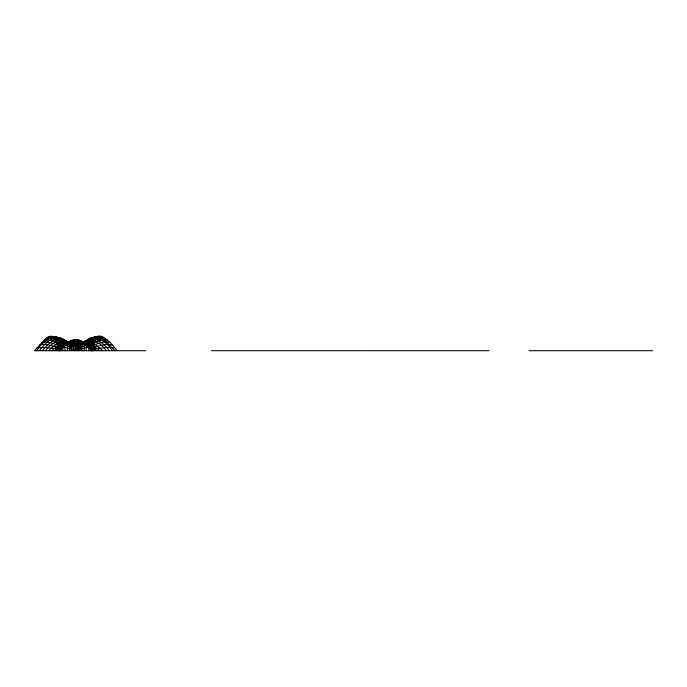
<?xml version="1.0" encoding="UTF-8"?>
<svg xmlns="http://www.w3.org/2000/svg" width="687" height="687" viewBox="0 0 687 687"><rect width="100%" height="100%" fill="white"/><g stroke="black" fill="none" stroke-linecap="round" stroke-linejoin="round"><path stroke-width="1.03" d="M91.826 350.714L84.802 344.376L77.829 341.482L77.914 339.799C69.885 338.485 63.814 345.278 59.073 350.714M77.811 350.714L78.318 344.608L79.168 342.804C86.845 341.164 94.067 345.965 99.624 350.714M117.176 350.714C107.988 338.631 94.6 326.402 93.423 350.714C83.917 339.773 66.536 340.683 56.763 350.714M79.864 350.714L80.594 344.926L81.513 342.727L94.213 337.162L100.027 336.287M80.035 342.014L80.207 340.426L77.914 339.799L78.876 342.83L88.073 345.956L94.763 350.714M84.106 350.714C83.926 328.712 105.102 338.322 112.333 350.714M81.968 350.714C80.525 332.645 100.628 340.941 106.047 350.714M86.304 350.714C85.128 329.288 102.14 340.683 109.302 350.714M90.907 350.714C91.131 344.41 92.9 334.397 101.461 336.355M88.563 350.714C88.932 344.642 90.1 334.981 98.679 336.682M82.397 342.976L82.603 341.594L80.207 340.426L81.624 343.44C89.903 344.797 96.807 337.111 105.369 338.365M84.802 344.376L85.008 343.277L82.603 341.594L87.67 345.595L92.453 350.714M87.18 346.179L87.369 345.441L85.008 343.277L86.631 345.587C94.437 346.72 101.624 340.22 109.68 342.452M89.542 348.343L87.369 345.441L91.903 350.714M59.623 350.714L66.519 343.277L66.725 344.376L59.7 350.714M59.846 350.714L64.157 345.441L64.346 346.179M42.225 350.714L47.704 344.788L52.659 340.829L57.073 338.657L60.284 338.202L70.014 342.727L72.839 343.182L78.687 343.182L85.188 341.345L90.341 342.117L95.201 344.419L102.767 350.714M39.193 350.714C45.205 343.526 55.149 332.07 64.913 340.357C75.587 349.846 86.425 337.97 97.46 337.557M145.85 350.714L34.35 350.714L46.166 338.365L48.15 337.068L51.508 336.287L57.313 337.162L70.014 342.727L70.941 344.926L71.663 350.714M36.54 350.714C44.277 338.39 63.419 327.201 62.964 350.714M45.479 350.714C51.877 342.04 68.966 331.289 67.42 350.714M48.76 350.714C54.256 344.015 71.577 333.899 69.567 350.714M54.728 350.714C60.396 345.578 67.961 341.98 75.768 342.744C84.303 344.47 90.693 337.712 98.722 336.639L104.647 340.099L114.995 350.714M51.903 350.714C63.719 338.94 84.776 339.807 96.798 350.714M66.725 344.376L71.491 342.014L77.829 341.482M71.491 342.014L71.319 340.426L69.911 343.44L64.896 345.587L58.12 350.714L57.854 347.897C63.96 345.552 69.713 349.769 75.768 349.906C81.822 349.769 87.567 345.552 93.672 347.897M57.854 347.897L57.416 345.192C63.96 342.538 69.447 348.24 75.768 348.541C82.079 348.24 87.567 342.538 94.11 345.192M51.508 336.287L54.067 337.557L56.823 342.796C63.779 340.323 69.138 346.815 75.768 347.124C82.388 346.815 87.747 340.323 94.703 342.796M36.995 347.837L45.067 347.476L58.739 349.048L61.993 348.343M39.502 345.02C47.334 342.719 54.728 348.077 62.448 347.141C69.078 339.301 82.457 339.301 89.087 347.141C96.807 348.077 104.201 342.719 112.033 345.02M56.068 340.692C63.436 338.682 68.76 345.681 75.768 345.905C82.775 345.681 88.091 338.682 95.459 340.692M41.847 342.452C49.911 340.22 57.098 346.72 64.896 345.587C68.339 339.61 77.202 338.803 82.887 341.903L84.149 344.35C92.127 345.63 99.151 338.39 107.464 340.202M103.376 337.068C93.544 336.656 85.789 345.552 75.768 342.744C65.746 345.552 57.991 336.656 48.15 337.068M44.062 340.202C52.375 338.39 59.4 345.63 67.386 344.35L68.923 341.594L69.129 342.976M55.149 338.914C62.903 337.48 68.314 344.831 75.768 344.891C83.213 344.831 88.623 337.48 96.378 338.914M211.27 350.714L364.668 350.714M365.467 350.714L489.11 350.714M529.007 350.714L652.65 350.714M54.067 337.557L62.174 339.035L64.028 342.813L65.222 350.714M46.166 338.365C55.613 337.025 63.367 346.497 72.65 342.83L73.621 339.799L73.698 341.482M50.074 336.355L55.699 336.862L57.734 338.837L59.786 344.591L60.619 350.714M114.54 347.837L106.468 347.476L92.788 349.048L89.645 348.008L91.689 350.714M52.805 336.639C59.838 337.24 65.179 343.174 72.358 342.804L73.208 344.608L73.724 350.714M56.823 342.796L57.416 345.192M75.768 339.636L75.768 350.714"/></g></svg>
